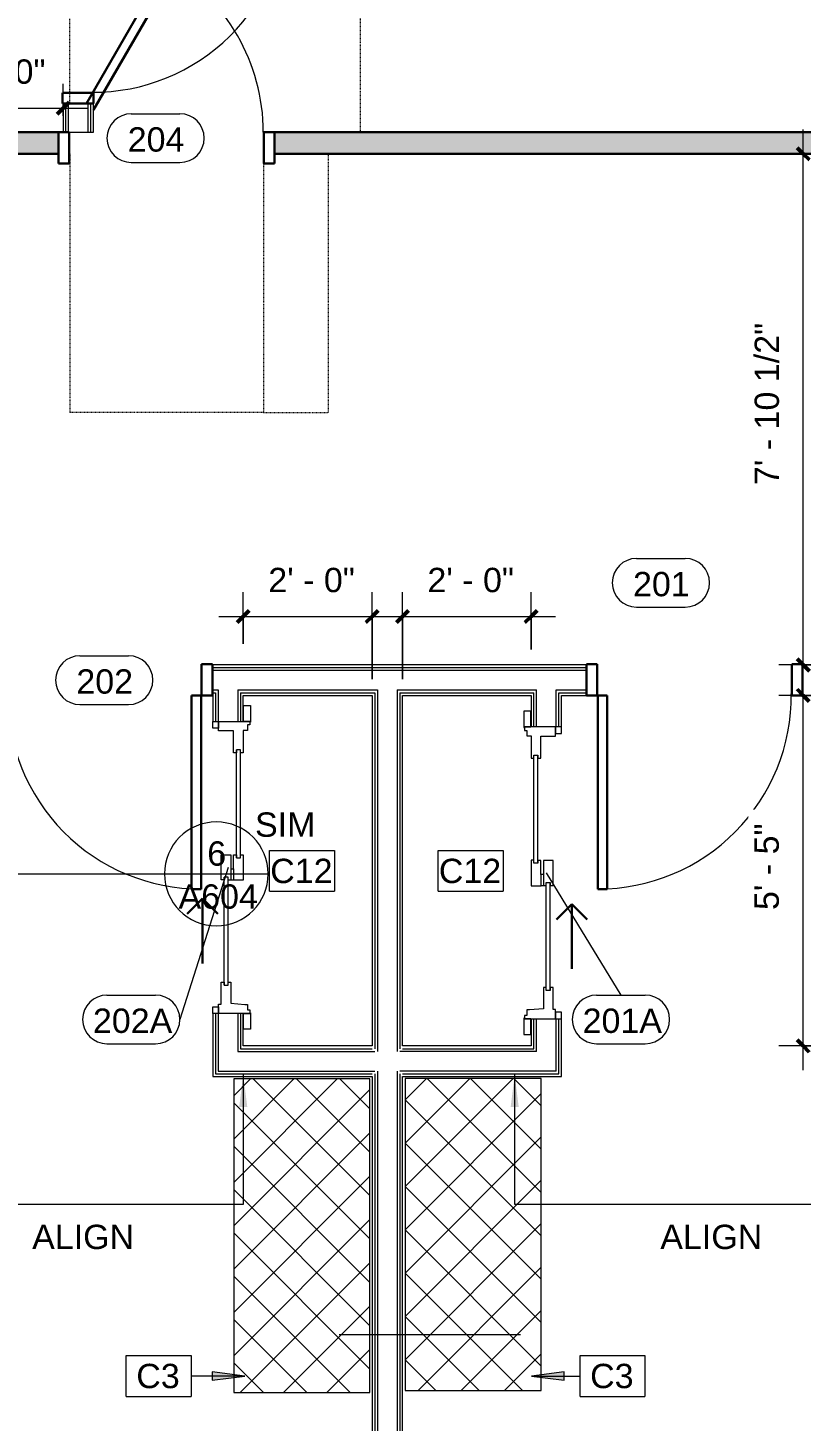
# Model space of a CAD drawing. Header units: inches. Extents: x -1176 to 1507, y -2587 to 978.
# Drawn here: x 829.6 to 972.7, y 170.9 to 428.4 of the extents above; entities that cross this region are included whole.
import ezdxf

# ---------------------------------------------------------------- set-up
doc = ezdxf.new("R2010")
doc.units = ezdxf.units.IN
doc.header["$MEASUREMENT"] = 0
doc.linetypes.add('Dash', pattern=[0.25, 0.125, -0.125])
for name, color, linetype, lineweight in [('A-ANNO-DIMS', 211, 'Continuous', 9), ('A-ANNO-DIMS-48', 211, 'Continuous', 9), ('A-ANNO-KEYN', 231, 'Continuous', 9), ('A-ANNO-NOTE', 131, 'Continuous', 9), ('A-ANNO-SYMB', 150, 'Continuous', 9), ('A-DETL', 90, 'Continuous', 9), ('A-DETL-GENF', 92, 'Continuous', 9), ('A-DOOR', 31, 'Continuous', 18), ('A-DOOR-FRAM', 31, 'Continuous', 30), ('A-DOOR-GLAZ', 31, 'Continuous', 9), ('A-DOOR-IDEN', 31, 'Continuous', 9), ('A-DOOR-OPNG', 31, 'Continuous', 30), ('A-GENM', 13, 'Continuous', 18), ('A-WALL', 113, 'Continuous', 18), ('A-WALL-PATT', 111, 'Continuous', 18), ('I-WALL', 2, 'Continuous', 18), ('Q-CASE', 31, 'Continuous', 9)]:
    doc.layers.add(name, color=color, linetype=linetype, lineweight=lineweight)
doc.styles.add('Arial', font='arial.ttf', dxfattribs={"height": 4.5})
doc.styles.add('Swis721 Lt BT', font='swissl.ttf', dxfattribs={"height": 4.5})
doc.styles.add('Swis721 Lt BT_1', font='swissl.ttf', dxfattribs={"height": 0.09375})
doc.dimstyles.new('OTJ_-_3_32__Linear', dxfattribs={"dimscale": 12, "dimtxt": 4.748918, "dimasz": 0.1875, "dimexe": 0.375, "dimexo": 0.25, "dimgap": 0.25, "dimtad": 1, "dimdec": 1, "dimrnd": 0.5, "dimzin": 3, "dimdsep": 46, "dimlunit": 4, "dimtxsty": 'Swis721 Lt BT', "dimblk1": 'OBLIQUE', "dimblk2": 'OBLIQUE', "dimsah": 1, "dimcen": 0.09, "dimdle": 0.375, "dimazin": 0, "dimtfac": 1, "dimtdec": 4, "dimtix": 1, "dimtmove": 0, "dimatfit": 3, "dimfxl": 1, "dimtvp": 1, "dimtfill": 1, "dimfrac": 2, "dimtolj": 1, "dimtzin": 0, "dimarcsym": 2})

# ---------------------------------------------------------------- blocks, each defined once
blk = doc.blocks.new('Single Flush - D1 3_ X 8_-8250001-2nd Floor Construction')
at = {"layer": 'A-DOOR', "lineweight": 30}
for p, q in [((16.15625, -2.8125), (17.90625, -2.8125)), ((16.15625, -38.625), (16.15625, -2.8125)), ((17.90625, -2.8125), (17.90625, -38.625)), ((17.90625, -38.625), (16.15625, -38.625))]:
    blk.add_line(p, q, dxfattribs=at)
at = {"layer": 'A-DOOR', "lineweight": 9}
blk.add_arc((17.90625, -2.8125), 35.8125, 179.5, 270, dxfattribs=at)
at = {"layer": 'A-DOOR-FRAM'}
for p, q in [((-20, 2.9375), (-20, -2.8125)), ((-20, 2.9375), (-18, 2.9375)), ((-18, 2.9375), (-18, -2.8125)), ((18.000004, 2.9375), (18.000004, -2.8125)), ((18.000004, 2.9375), (20.000004, 2.9375)), ((20.000004, 2.9375), (20.000004, -2.8125)), ((-20, -2.8125), (-18, -2.8125)), ((18.000004, -2.8125), (20.000004, -2.8125))]:
    blk.add_line(p, q, dxfattribs=at)
blk = doc.blocks.new('Single Flush - D12 3_ X 8_-8249163-2nd Floor Construction')
at = {"layer": 'A-DOOR', "lineweight": 30}
for p, q in [((16.15625, 38.625), (16.15625, 2.8125)), ((17.90625, 38.625), (16.15625, 38.625)), ((17.90625, 2.8125), (17.90625, 38.625)), ((16.15625, 2.8125), (17.90625, 2.8125))]:
    blk.add_line(p, q, dxfattribs=at)
at = {"layer": 'A-DOOR', "lineweight": 9}
blk.add_arc((17.90625, 2.8125), 35.8125, 90, 180.5, dxfattribs=at)
at = {"layer": 'A-DOOR-FRAM'}
for p, q in [((-20, -2.9375), (-20, 2.8125)), ((-20, 2.8125), (-18, 2.8125)), ((-18, -2.9375), (-18, 2.8125)), ((18.000004, -2.9375), (18.000004, 2.8125)), ((18.000004, 2.8125), (20.000004, 2.8125)), ((20.000004, -2.9375), (20.000004, 2.8125)), ((-20, -2.9375), (-18, -2.9375)), ((18.000004, -2.9375), (20.000004, -2.9375))]:
    blk.add_line(p, q, dxfattribs=at)
blk = doc.blocks.new('Door-Sliding-JELD-WEN-2_Panel-Stationary_Active-Wide_Stile-EpicVue - D6 4_6_ X 8_-8222144-2nd Floor Construction')
at = {"layer": 'A-DETL-GENF'}
for p, q in [((-26.86, 4.12), (-29.91, 4.12)), ((-29.91, 4.12), (-29.91, 2.86)), ((-29.91, 2.86), (-27, 2.86)), ((-27, 2.86), (-27, 4.04)), ((-27, 4.04), (-26.86, 4.04)), ((-26.34, 4.01), (-27, 4.01)), ((-27, 4.01), (-27, -1.74)), ((-26.86, 4.04), (-26.86, 4.12)), ((-26.34, 3.61), (-26.34, 4.01)), ((-25.34, 3.61), (-26.34, 3.61)), ((-25.34, 3.12), (-25.34, 3.61)), ((-25.11, 0.52), (-25.34, 3.12)), ((2.32, 2.8), (-2.37, 2.8)), ((-2.37, 2.8), (-2.37, 0.96)), ((2.32, 2.29), (2.32, 2.8)), ((21.2, 2.8), (21.2, 2.29)), ((25.33, 2.8), (21.2, 2.8)), ((26.34, 3.61), (25.33, 3.61)), ((25.33, 3.61), (25.33, 2.8)), ((27, 4.01), (26.34, 4.01)), ((26.34, 4.01), (26.34, 3.61)), ((26.86, 4.12), (26.86, 4.04)), ((29.91, 4.12), (26.86, 4.12)), ((26.86, 4.04), (27, 4.04)), ((27, 4.04), (27, 2.86)), ((27, -1.74), (27, 4.01)), ((27, 2.86), (29.91, 2.86)), ((29.91, 2.86), (29.91, 4.12)), ((-21.21, 0.52), (-25.11, 0.52)), ((-21.75, -0.74), (-21.75, 0.01)), ((-21.75, 0.01), (-21.21, 0.01)), ((-21.21, 0.01), (-21.21, 0.52)), ((-2.37, 0.96), (-2.32, 0.96)), ((-2.32, 1.01), (-2.32, 0.96)), ((-0.28, 1.01), (-2.32, 1.01)), ((-2.32, 0.96), (-2.32, 0.01)), ((-0.28, 0.52), (-2.32, 0.52)), ((-2.32, 0.01), (-1.78, 0.01)), ((-1.78, 0.01), (-1.78, -0.74)), ((-0.28, 0.52), (-0.28, 1.01)), ((-0.28, 1.01), (2.31, 1.01)), ((2.31, 0.52), (-0.28, 0.52)), ((1.78, 1.54), (1.78, 2.29)), ((1.78, 2.29), (2.32, 2.29)), ((2.31, 1.54), (1.78, 1.54)), ((2.31, 1.01), (2.31, 1.54)), ((2.31, -1.27), (2.31, 0.52)), ((21.2, 2.29), (21.75, 2.29)), ((21.75, 1.54), (21.21, 1.54)), ((21.21, 1.54), (21.21, 1.01)), ((21.21, 1.01), (25.25, 1.01)), ((21.75, 2.29), (21.75, 1.54)), ((25.25, 1.01), (25.25, -1.74)), ((-27, -1.74), (-25.25, -1.74)), ((-25.25, -1.74), (-25.25, -1.27)), ((-25.25, -1.27), (-21.22, -1.27)), ((-21.22, -0.74), (-21.75, -0.74)), ((-21.22, -1.27), (-21.22, -0.74)), ((-1.78, -0.74), (-2.31, -0.74)), ((-2.31, -0.74), (-2.31, -1.27)), ((-2.31, -1.27), (2.31, -1.27)), ((25.25, -1.74), (27, -1.74))]:
    blk.add_line(p, q, dxfattribs=at)
at = {"layer": 'A-DOOR-FRAM', "lineweight": 9}
for p, q in [((-25.75, -1.74), (-27, -1.74)), ((-27, -1.74), (-27, -2.81)), ((-25.75, -2.81), (-25.75, -1.74)), ((25.75, -1.74), (25.75, -2.81)), ((27, -1.74), (25.75, -1.74)), ((27, -2.81), (27, -1.74)), ((-27, -2.81), (-25.75, -2.81)), ((25.75, -2.81), (27, -2.81))]:
    blk.add_line(p, q, dxfattribs=at)
at = {"layer": 'A-DOOR-GLAZ'}
for p, q in [((-21.75, 0.01), (-1.78, 0.01)), ((1.78, 2.29), (21.75, 2.29)), ((1.78, 1.54), (21.75, 1.54)), ((-21.75, -0.74), (-1.78, -0.74))]:
    blk.add_line(p, q, dxfattribs=at)
at = {"layer": 'A-DOOR-OPNG'}
for p, q in [((-8.6, -1.92), (-5.77, -4.75)), ((-5.77, -4.75), (-17.77, -4.75)), ((-8.6, -7.58), (-5.77, -4.75))]:
    blk.add_line(p, q, dxfattribs=at)
blk = doc.blocks.new('Door-Sliding-JELD-WEN-2_Panel-Stationary_Active-Wide_Stile-EpicVue - D6 4_6_ X 8_-8222145-2nd Floor Construction')
at = {"layer": 'A-DETL-GENF'}
for p, q in [((-27, 1.74), (-25.25, 1.74)), ((-27, -4.01), (-27, 1.74)), ((-25.25, 1.74), (-25.25, 1.27)), ((-25.25, 1.27), (-21.22, 1.27)), ((-21.75, 0.74), (-21.75, -0.01)), ((-21.22, 0.74), (-21.75, 0.74)), ((-21.22, 1.27), (-21.22, 0.74)), ((-2.31, 1.27), (2.31, 1.27)), ((-2.31, 0.74), (-2.31, 1.27)), ((-1.78, 0.74), (-2.31, 0.74)), ((-1.78, -0.01), (-1.78, 0.74)), ((2.31, 1.27), (2.31, -0.52)), ((25.25, 1.74), (27, 1.74)), ((25.25, -1.01), (25.25, 1.74)), ((27, 1.74), (27, -4.01)), ((-25.11, -0.52), (-25.34, -3.12)), ((-21.21, -0.52), (-25.11, -0.52)), ((-21.75, -0.01), (-21.21, -0.01)), ((-21.21, -0.01), (-21.21, -0.52)), ((-2.37, -0.96), (-2.32, -0.96)), ((-2.37, -2.8), (-2.37, -0.96)), ((-2.32, -0.01), (-1.78, -0.01)), ((-2.32, -0.96), (-2.32, -0.01)), ((-0.28, -0.52), (-2.32, -0.52)), ((-2.32, -1.01), (-2.32, -0.96)), ((-0.28, -1.01), (-2.32, -1.01)), ((-0.28, -0.52), (-0.28, -1.01)), ((2.31, -0.52), (-0.28, -0.52)), ((-0.28, -1.01), (2.31, -1.01)), ((1.78, -1.54), (1.78, -2.29)), ((2.31, -1.54), (1.78, -1.54)), ((1.78, -2.29), (2.32, -2.29)), ((2.31, -1.01), (2.31, -1.54)), ((2.32, -2.29), (2.32, -2.8)), ((21.2, -2.29), (21.75, -2.29)), ((21.2, -2.8), (21.2, -2.29)), ((21.21, -1.01), (25.25, -1.01)), ((21.21, -1.54), (21.21, -1.01)), ((21.75, -1.54), (21.21, -1.54)), ((21.75, -2.29), (21.75, -1.54)), ((-29.91, -2.86), (-27, -2.86)), ((-29.91, -4.12), (-29.91, -2.86)), ((-26.86, -4.12), (-29.91, -4.12)), ((-27, -2.86), (-27, -4.04)), ((-26.34, -4.01), (-27, -4.01)), ((-27, -4.04), (-26.86, -4.04)), ((-26.86, -4.04), (-26.86, -4.12)), ((-26.34, -3.61), (-26.34, -4.01)), ((-25.34, -3.61), (-26.34, -3.61)), ((-25.34, -3.12), (-25.34, -3.61)), ((2.32, -2.8), (-2.37, -2.8)), ((25.33, -2.8), (21.2, -2.8)), ((25.33, -3.61), (25.33, -2.8)), ((26.34, -3.61), (25.33, -3.61)), ((26.34, -4.01), (26.34, -3.61)), ((27, -4.01), (26.34, -4.01)), ((26.86, -4.04), (27, -4.04)), ((26.86, -4.12), (26.86, -4.04)), ((29.91, -4.12), (26.86, -4.12)), ((27, -2.86), (29.91, -2.86)), ((27, -4.04), (27, -2.86)), ((29.91, -2.86), (29.91, -4.12))]:
    blk.add_line(p, q, dxfattribs=at)
at = {"layer": 'A-DOOR-FRAM', "lineweight": 9}
for p, q in [((-27, 2.81), (-25.75, 2.81)), ((-27, 1.74), (-27, 2.81)), ((-25.75, 2.81), (-25.75, 1.74)), ((25.75, 2.81), (27, 2.81)), ((25.75, 1.74), (25.75, 2.81)), ((27, 2.81), (27, 1.74)), ((-25.75, 1.74), (-27, 1.74)), ((27, 1.74), (25.75, 1.74))]:
    blk.add_line(p, q, dxfattribs=at)
at = {"layer": 'A-DOOR-GLAZ'}
for p, q in [((-21.75, 0.74), (-1.78, 0.74)), ((-21.75, -0.01), (-1.78, -0.01)), ((1.78, -1.54), (21.75, -1.54)), ((1.78, -2.29), (21.75, -2.29))]:
    blk.add_line(p, q, dxfattribs=at)
at = {"layer": 'A-DOOR-OPNG'}
for p, q in [((-8.6, 7.58), (-5.77, 4.75)), ((-5.77, 4.75), (-17.77, 4.75)), ((-8.6, 1.92), (-5.77, 4.75))]:
    blk.add_line(p, q, dxfattribs=at)
blk = doc.blocks.new('Desk28 - Desk-6998060-2nd Floor Construction')
at = {"layer": 'Q-CASE'}
h = blk.add_hatch(dxfattribs=at)
h.set_pattern_fill('FP_14', color=256, style=0, pattern_type=2)
h.set_pattern_definition([(135, (2461.963, -399.027), (-4.006467, -4.006467), []), (225, (2461.963, -399.027), (4.006467, -4.006467), [])])
h.paths.add_polyline_path([(2285.82, 468.64), (2285.82, 493.83), (2227.83, 493.83), (2227.83, 468.64)], flags=0)
for p, q in [((2285.82, 493.83), (2227.83, 493.83)), ((2227.83, 493.83), (2227.83, 468.64)), ((2285.82, 468.64), (2285.82, 493.83)), ((2227.83, 468.64), (2285.82, 468.64))]:
    blk.add_line(p, q, dxfattribs=at)
blk = doc.blocks.new('Desk29 - Desk-6998072-2nd Floor Construction')
at = {"layer": 'Q-CASE'}
h = blk.add_hatch(dxfattribs=at)
h.set_pattern_fill('FP_15', color=256, style=0, pattern_type=2)
h.set_pattern_definition([(135, (2462.068, -430.747), (-4.006467, -4.006467), []), (225, (2462.068, -430.747), (4.006467, -4.006467), [])])
h.paths.add_polyline_path([(2285.52, 468.64), (2285.52, 493.83), (2227.83, 493.83), (2227.83, 468.64)], flags=0)
for p, q in [((2285.52, 493.83), (2227.83, 493.83)), ((2227.83, 493.83), (2227.83, 468.64)), ((2285.52, 468.64), (2285.52, 493.83)), ((2227.83, 468.64), (2285.52, 468.64))]:
    blk.add_line(p, q, dxfattribs=at)
blk = doc.blocks.new('Single Flush - D2 3_ X 8_-8252885-2nd Floor Construction')
at = {"layer": 'A-DOOR', "lineweight": 30}
for p, q in [((16.15625, -2.8125), (17.90625, -2.8125)), ((16.15625, -38.625), (16.15625, -2.8125)), ((17.90625, -2.8125), (17.90625, -38.625)), ((17.90625, -38.625), (16.15625, -38.625))]:
    blk.add_line(p, q, dxfattribs=at)
at = {"layer": 'A-DOOR', "lineweight": 9}
blk.add_arc((17.90625, -2.8125), 35.8125, 179.5, 270, dxfattribs=at)
at = {"layer": 'A-DOOR-FRAM'}
for p, q in [((-20, 2.9375), (-20, -2.8125)), ((-20, 2.9375), (-18, 2.9375)), ((-18, 2.9375), (-18, -2.8125)), ((18.000004, 2.9375), (18.000004, -2.8125)), ((18.000004, 2.9375), (20.000004, 2.9375)), ((20.000004, 2.9375), (20.000004, -2.8125)), ((-20, -2.8125), (-18, -2.8125)), ((18.000004, -2.8125), (20.000004, -2.8125))]:
    blk.add_line(p, q, dxfattribs=at)
blk = doc.blocks.new('Single Flush - D1 3_ X 8_-8252941-2nd Floor Construction')
at = {"layer": 'A-DOOR', "lineweight": 30}
for p, q in [((-1.52, -32.14), (13.5, -6.13)), ((14.84, -7.31), (0, -33.01)), ((0, -33.01), (-1.52, -32.14))]:
    blk.add_line(p, q, dxfattribs=at)
at = {"layer": 'A-DOOR', "lineweight": 9}
blk.add_arc((17.91, -2), 35.81, 180.0012, 240, dxfattribs=at)
at = {"layer": 'A-DOOR-FRAM'}
for p, q in [((-20, 3.75), (-20, -2)), ((-20, 3.75), (-18, 3.75)), ((-18, 3.75), (-18, -2)), ((18, 3.75), (18, -2)), ((18, 3.75), (20, 3.75)), ((20, 3.75), (20, -2)), ((-20, -2), (-18, -2)), ((18, -2), (20, -2))]:
    blk.add_line(p, q, dxfattribs=at)
at = {"layer": 'A-GENM', "linetype": 'Dash', "lineweight": 9}
for p, q in [((-17.91, 49.81), (-29.91, 49.81)), ((-29.91, 2), (-29.91, 49.81)), ((-17.91, 49.81), (17.91, 49.81)), ((-17.91, 2), (-17.91, 49.81)), ((17.91, 2), (17.91, 49.81)), ((-35.91, -2), (-35.91, -52.12)), ((17.91, -7.31), (17.91, -47.31)), ((-35.91, -57.74), (-35.91, -61.81)), ((17.91, -57.74), (17.91, -61.81)), ((-35.91, -61.81), (17.91, -61.81))]:
    blk.add_line(p, q, dxfattribs=at)
blk = doc.blocks.new('Door Tag - Door Tag-41184-2nd Floor Construction')
at = {"layer": 'A-DOOR-IDEN'}
for p, q in [((-0.09375, 0.09375), (0.09375, 0.09375)), ((-0.09375, -0.09375), (0.09375, -0.09375))]:
    blk.add_line(p, q, dxfattribs=at)
for centre, start, end in [((-0.09375, 0), 90, 270), ((0.09375, 0), 270, 90)]:
    blk.add_arc(centre, 0.09375, start, end, dxfattribs=at)
blk = doc.blocks.new('DIMBLOCK1-2nd Floor Construction')
at = {"layer": 'A-ANNO-DIMS-48'}
for p, q in [((973.05, 306.17), (973.05, 409.64)), ((974.46, 405.14), (968.55, 405.14)), ((973.05, 405.14), (974.46, 405.14)), ((974.46, 310.67), (968.55, 310.67)), ((973.05, 310.67), (974.46, 310.67))]:
    blk.add_line(p, q, dxfattribs=at)
at = {"layer": 'A-ANNO-DIMS-48', "lineweight": 50}
for p, q in [((973.05, 405.14), (971.93, 406.27)), ((973.05, 405.14), (974.18, 404.02)), ((973.05, 310.67), (971.93, 311.79)), ((973.05, 310.67), (974.18, 309.54))]:
    blk.add_line(p, q, dxfattribs=at)
at = {"layer": 'A-ANNO-DIMS-48', "color": 0, "insert": (964.05, 343.92), "char_height": 4.5, "width": 33.559, "attachment_point": 1, "rotation": 90, "line_spacing_factor": 1.005062, "style": 'Swis721 Lt BT', "bg_fill": 3, "box_fill_scale": 1.25, "bg_fill_color": 256, "bg_fill_true_color": 13158600, "bg_fill_transparency": 0}
blk.add_mtext('7\' - 10 1/2"', dxfattribs=at)
blk = doc.blocks.new('_Oblique')
at = {"color": 0, "linetype": 'ByBlock', "lineweight": -2}
blk.add_line((-0.5, -0.5), (0.5, 0.5), dxfattribs=at)
blk = doc.blocks.new('DIMBLOCK6-2nd Floor Construction')
at = {"layer": 'A-ANNO-DIMS-48'}
for p, q in [((973.03, 235.73), (973.03, 309.54)), ((974.44, 305.04), (968.53, 305.04)), ((973.03, 305.04), (974.44, 305.04)), ((986.65, 240.23), (968.53, 240.23)), ((973.03, 240.23), (986.65, 240.23))]:
    blk.add_line(p, q, dxfattribs=at)
at = {"layer": 'A-ANNO-DIMS-48', "lineweight": 50}
for p, q in [((973.03, 305.04), (971.9, 306.17)), ((973.03, 305.04), (974.15, 303.92)), ((973.03, 240.23), (971.9, 241.35)), ((973.03, 240.23), (974.15, 239.1))]:
    blk.add_line(p, q, dxfattribs=at)
at = {"layer": 'A-ANNO-DIMS-48', "color": 0, "insert": (964.02, 265.36), "char_height": 4.5, "width": 17.4579, "attachment_point": 1, "rotation": 90, "line_spacing_factor": 1.005062, "style": 'Swis721 Lt BT', "bg_fill": 3, "box_fill_scale": 1.25, "bg_fill_color": 256, "bg_fill_true_color": 13158600, "bg_fill_transparency": 0}
blk.add_mtext('5\' - 5"', dxfattribs=at)
blk = doc.blocks.new('Align symbol - U shaped 2016 - symbol_align 01-8018794-2nd Floor Construction')
at = {"layer": 'A-ANNO-NOTE'}
for points in [[(-0.0156, 0.125), (0.0156, 0.125), (0, 0)], [(1.2344, 0.125), (1.2656, 0.125), (1.25, 0)]]:
    blk.add_hatch(color=256, dxfattribs=at).paths.add_polyline_path(points, flags=0)
for p, q in [((0, 0.5), (1.25, 0.5)), ((0, 0), (0, 0.5)), ((1.25, 0.5), (1.25, 0))]:
    blk.add_line(p, q, dxfattribs=at)
at = {"layer": 'A-ANNO-NOTE', "insert": (0.8137, 0.5778), "char_height": 0.09375, "width": 0.4545, "attachment_point": 1, "rotation": 180, "style": 'Swis721 Lt BT_1'}
blk.add_mtext('ALIGN', dxfattribs=at)
blk = doc.blocks.new('Align symbol - U shaped 2016 - symbol_align 01-8018795-2nd Floor Construction')
at = {"layer": 'A-ANNO-NOTE'}
for points in [[(-0.0156, 0.125), (0.0156, 0.125), (0, 0)], [(1.4844, 0.125), (1.5156, 0.125), (1.5, 0)]]:
    blk.add_hatch(color=256, dxfattribs=at).paths.add_polyline_path(points, flags=0)
for p, q in [((0, 0.5), (1.5, 0.5)), ((0, 0), (0, 0.5)), ((1.5, 0.5), (1.5, 0))]:
    blk.add_line(p, q, dxfattribs=at)
at = {"layer": 'A-ANNO-NOTE', "insert": (0.9387, 0.5778), "char_height": 0.09375, "width": 0.4545, "attachment_point": 1, "rotation": 180, "style": 'Swis721 Lt BT_1'}
blk.add_mtext('ALIGN', dxfattribs=at)
blk = doc.blocks.new('DIMBLOCK8-2nd Floor Construction')
at = {"layer": 'A-ANNO-DIMS-48'}
for p, q in [((812.11, 412.19), (812.11, 418.1)), ((836.11, 412.19), (836.11, 418.1)), ((807.61, 413.6), (840.61, 413.6)), ((812.11, 413.6), (812.11, 412.19)), ((836.11, 413.6), (836.11, 412.19))]:
    blk.add_line(p, q, dxfattribs=at)
at = {"layer": 'A-ANNO-DIMS-48', "lineweight": 50}
for p, q in [((812.11, 413.6), (813.24, 414.73)), ((836.11, 413.6), (837.24, 414.73)), ((812.11, 413.6), (810.99, 412.48)), ((836.11, 413.6), (834.99, 412.48))]:
    blk.add_line(p, q, dxfattribs=at)
at = {"layer": 'A-ANNO-DIMS-48', "color": 0, "insert": (816.84, 422.61), "char_height": 4.5, "width": 17.4579, "attachment_point": 1, "line_spacing_factor": 1.005062, "style": 'Swis721 Lt BT', "bg_fill": 3, "box_fill_scale": 1.25, "bg_fill_color": 256, "bg_fill_true_color": 13158600, "bg_fill_transparency": 0}
blk.add_mtext('2\' - 0"', dxfattribs=at)
blk = doc.blocks.new('DIMBLOCK30-2nd Floor Construction')
at = {"layer": 'A-ANNO-DIMS-48'}
for p, q in [((869.43, 314.54), (869.43, 324.11)), ((893.26, 308.04), (893.26, 324.11)), ((864.93, 319.61), (897.76, 319.61)), ((869.43, 319.61), (869.43, 314.54)), ((893.26, 319.61), (893.26, 308.04))]:
    blk.add_line(p, q, dxfattribs=at)
at = {"layer": 'A-ANNO-DIMS-48', "lineweight": 50}
for p, q in [((869.43, 319.61), (868.3, 318.49)), ((869.43, 319.61), (870.55, 320.74)), ((893.26, 319.61), (892.14, 318.49)), ((893.26, 319.61), (894.39, 320.74))]:
    blk.add_line(p, q, dxfattribs=at)
at = {"layer": 'A-ANNO-DIMS-48', "color": 0, "insert": (874.07, 328.62), "char_height": 4.5, "width": 17.4579, "attachment_point": 1, "line_spacing_factor": 1.005062, "style": 'Swis721 Lt BT', "bg_fill": 3, "box_fill_scale": 1.25, "bg_fill_color": 256, "bg_fill_true_color": 13158600, "bg_fill_transparency": 0}
blk.add_mtext('2\' - 0"', dxfattribs=at)
blk = doc.blocks.new('DIMBLOCK31-2nd Floor Construction')
at = {"layer": 'A-ANNO-DIMS-48'}
for p, q in [((898.89, 308.04), (898.89, 324.11)), ((922.68, 313.54), (922.68, 324.11)), ((894.39, 319.61), (927.18, 319.61)), ((898.89, 319.61), (898.89, 308.04)), ((922.68, 319.61), (922.68, 313.54))]:
    blk.add_line(p, q, dxfattribs=at)
at = {"layer": 'A-ANNO-DIMS-48', "lineweight": 50}
for p, q in [((898.89, 319.61), (897.76, 318.49)), ((898.89, 319.61), (900.01, 320.74)), ((922.68, 319.61), (921.55, 318.49)), ((922.68, 319.61), (923.8, 320.74))]:
    blk.add_line(p, q, dxfattribs=at)
at = {"layer": 'A-ANNO-DIMS-48', "color": 0, "insert": (903.51, 328.62), "char_height": 4.5, "width": 17.4579, "attachment_point": 1, "line_spacing_factor": 1.005062, "style": 'Swis721 Lt BT', "bg_fill": 3, "box_fill_scale": 1.25, "bg_fill_color": 256, "bg_fill_true_color": 13158600, "bg_fill_transparency": 0}
blk.add_mtext('2\' - 0"', dxfattribs=at)
blk = doc.blocks.new('Keynote Tag - Keynote Number - Boxed-135510-2nd Floor Construction')
at = {"layer": 'A-ANNO-KEYN'}
for p, q in [((-0.125, -0.0792), (-0.125, 0.0781)), ((-0.125, 0.0781), (0.125, 0.0781)), ((0.125, 0.0781), (0.125, -0.0792)), ((-0.125, -0.0792), (0.125, -0.0792))]:
    blk.add_line(p, q, dxfattribs=at)
blk = doc.blocks.new('Floor Plan - Callout Head-3511279-2nd Floor Construction')
at = {"layer": 'A-ANNO-SYMB'}
blk.add_line((-0.2, 0), (0.2, 0), dxfattribs=at)
for start, end in [(360, 180), (180, 360)]:
    blk.add_arc((0, 0), 0.2, start, end, dxfattribs=at)

msp = doc.modelspace()

# ---------------------------------------------------------------- hatches: boundary and pattern name
at = {"layer": 'A-ANNO-KEYN'}
for points in [[(869.7, 179.21), (863.7, 180), (863.7, 178.42)], [(922.79, 179.21), (928.79, 178.42), (928.79, 180)]]:
    msp.add_hatch(color=256, dxfattribs=at).paths.add_polyline_path(points, flags=0)
at = {"layer": 'A-WALL-PATT'}
h = msp.add_hatch(color=250, dxfattribs=at)
h.paths.add_polyline_path([(1087.9, 405.14), (1087.9, 409.14), (875.24, 409.14), (875.24, 405.14), (1060.75, 405.14)], flags=0)
h.paths.add_polyline_path([(605.28, 405.14), (725.2, 405.14), (725.2, 409.14), (495.15, 409.14), (495.15, 405.14), (604.78, 405.14)], flags=0)
h.paths.add_polyline_path([(835.24, 405.14), (835.24, 409.14), (765.2, 409.14), (765.2, 405.14), (818.35, 405.14)], flags=0)

# ---------------------------------------------------------------- linework, layer by layer
at = {"layer": 'A-ANNO-KEYN'}
for p, q in [((863.56, 179.21), (859.79, 179.21)), ((869.7, 179.21), (863.56, 179.21)), ((869.7, 179.21), (863.7, 180)), ((863.7, 180), (863.7, 178.42)), ((863.7, 178.42), (869.7, 179.21)), ((928.79, 180), (922.79, 179.21)), ((922.79, 179.21), (928.79, 178.42)), ((922.79, 179.21), (928.45, 179.21)), ((928.45, 179.21), (931.75, 179.21)), ((928.79, 178.42), (928.79, 180))]:
    msp.add_line(p, q, dxfattribs=at)
at = {"layer": 'A-ANNO-SYMB'}
msp.add_line((826.05, 272.04), (854.85, 272.04), dxfattribs=at)
at = {"layer": 'A-DETL'}
msp.add_line((887.2, 186.92), (920.7, 186.92), dxfattribs=at)
at = {"layer": 'A-DOOR-IDEN'}
for p, q in [((866.62, 273.23), (857.71, 245.13)), ((925.49, 272.23), (939.31, 249.63))]:
    msp.add_line(p, q, dxfattribs=at)
at = {"layer": 'A-WALL'}
for p, q in [((836.61, 409.14), (836.61, 414.45)), ((837.11, 409.14), (837.11, 414.45)), ((840.74, 409.14), (840.74, 414.45)), ((841.24, 409.14), (841.24, 414.45)), ((863.71, 310.17), (932.93, 310.17)), ((863.71, 309.67), (932.93, 309.67)), ((863.71, 306.04), (864.8, 306.04)), ((863.71, 305.54), (864.3, 305.54)), ((864.3, 305.54), (864.3, 300.23)), ((864.8, 306.04), (864.8, 300.23)), ((868.43, 306.04), (868.43, 300.23)), ((868.43, 306.04), (894.26, 306.04)), ((868.93, 305.54), (868.93, 300.23)), ((868.93, 305.54), (893.76, 305.54)), ((893.76, 305.54), (893.76, 239.73)), ((894.26, 306.04), (894.26, 239.23)), ((897.89, 306.04), (897.89, 239.23)), ((897.89, 306.04), (923.68, 306.04)), ((898.39, 305.54), (898.39, 239.73)), ((898.39, 305.54), (923.18, 305.54)), ((923.18, 299.23), (923.18, 305.54)), ((923.68, 299.23), (923.68, 306.04)), ((927.3, 299.23), (927.3, 306.04)), ((927.3, 306.04), (932.93, 306.04)), ((927.8, 299.23), (927.8, 305.54)), ((927.8, 305.54), (932.93, 305.54)), ((864.3, 246.23), (864.3, 235.1)), ((864.8, 246.23), (864.8, 235.6)), ((868.43, 246.23), (868.43, 239.23)), ((868.93, 246.23), (868.93, 239.73)), ((923.18, 239.73), (923.18, 245.23)), ((923.68, 239.23), (923.68, 245.23)), ((927.3, 235.6), (927.3, 245.23)), ((927.8, 235.1), (927.8, 245.23)), ((868.93, 239.73), (893.26, 239.73)), ((898.89, 239.73), (923.18, 239.73)), ((868.43, 239.23), (893.76, 239.23)), ((923.68, 239.23), (898.39, 239.23)), ((864.3, 235.1), (893.26, 235.1)), ((864.8, 235.6), (893.76, 235.6)), ((893.76, 235.1), (893.76, 113.89)), ((894.26, 235.6), (894.26, 113.89)), ((897.89, 235.6), (897.89, 113.89)), ((927.3, 235.6), (898.39, 235.6)), ((898.39, 235.1), (898.39, 113.89)), ((898.89, 235.1), (927.8, 235.1))]:
    msp.add_line(p, q, dxfattribs=at)
at = {"layer": 'A-WALL', "color": 8, "lineweight": 30}
for p, q in [((835.24, 409.14), (812.11, 409.14)), ((1087.9, 409.14), (875.24, 409.14)), ((765.2, 405.14), (835.24, 405.14)), ((1087.9, 405.14), (875.24, 405.14))]:
    msp.add_line(p, q, dxfattribs=at)
at = {"layer": 'A-WALL', "lineweight": 9}
for p, q in [((835.24, 405.14), (835.24, 409.14)), ((875.24, 409.14), (875.24, 405.14))]:
    msp.add_line(p, q, dxfattribs=at)
at = {"layer": 'I-WALL'}
for p, q in [((836.11, 414.45), (836.11, 409.14)), ((841.74, 414.45), (836.11, 414.45)), ((841.74, 409.14), (841.74, 414.45)), ((836.11, 409.14), (841.74, 409.14)), ((932.93, 310.67), (863.71, 310.67)), ((863.71, 310.67), (863.71, 305.04)), ((932.93, 305.04), (932.93, 310.67)), ((863.71, 305.04), (863.8, 305.04)), ((863.8, 305.04), (863.8, 300.23)), ((869.43, 300.23), (869.43, 305.04)), ((869.43, 305.04), (893.26, 305.04)), ((893.26, 305.04), (893.26, 240.23)), ((898.89, 240.23), (898.89, 305.04)), ((898.89, 305.04), (922.68, 305.04)), ((922.68, 305.04), (922.68, 299.23)), ((928.3, 299.23), (928.3, 305.04)), ((928.3, 305.04), (932.93, 305.04)), ((863.8, 246.23), (863.8, 234.6)), ((869.43, 240.23), (869.43, 246.23)), ((922.68, 245.23), (922.68, 240.23)), ((928.3, 234.6), (928.3, 245.23)), ((893.26, 240.23), (869.43, 240.23)), ((922.68, 240.23), (898.89, 240.23)), ((863.8, 234.6), (893.26, 234.6)), ((893.26, 234.6), (893.26, 113.89)), ((898.89, 113.89), (898.89, 234.6)), ((898.89, 234.6), (928.3, 234.6))]:
    msp.add_line(p, q, dxfattribs=at)

# ---------------------------------------------------------------- block references
at = {"layer": 'A-ANNO-KEYN', "xscale": 47.99999999999997, "yscale": 47.99999999999997, "zscale": 47.99999999999997}
for p in [(880.31, 272.62), (911.51, 272.62), (853.79, 179.24), (937.75, 179.24)]:
    msp.add_blockref('Keynote Tag - Keynote Number - Boxed-135510-2nd Floor Construction', p, dxfattribs=at)
at = {"layer": 'A-ANNO-NOTE', "xscale": 48, "yscale": 48, "zscale": 48, "rotation": 180}
msp.add_blockref('Align symbol - U shaped 2016 - symbol_align 01-8018794-2nd Floor Construction', (869.43, 234.92), dxfattribs=at)
at = {"layer": 'A-ANNO-SYMB', "xscale": 47.99999999999997, "yscale": 47.99999999999997, "zscale": 47.99999999999997}
msp.add_blockref('Floor Plan - Callout Head-3511279-2nd Floor Construction', (864.45, 272.04), dxfattribs=at)
at = {"layer": 'A-DOOR'}
for name, p, rotation in [('Single Flush - D1 3_ X 8_-8252941-2nd Floor Construction', (855.24, 407.14), 180), ('Single Flush - D2 3_ X 8_-8252885-2nd Floor Construction', (838.92, 434.45), 90), ('Single Flush - D12 3_ X 8_-8249163-2nd Floor Construction', (952.93, 307.85), 180), ('Door-Sliding-JELD-WEN-2_Panel-Stationary_Active-Wide_Stile-EpicVue - D6 4_6_ X 8_-8222145-2nd Floor Construction', (866.62, 273.23), 90), ('Door-Sliding-JELD-WEN-2_Panel-Stationary_Active-Wide_Stile-EpicVue - D6 4_6_ X 8_-8222144-2nd Floor Construction', (925.49, 272.23), 90)]:
    msp.add_blockref(name, p, dxfattribs=dict(at, rotation=rotation))
msp.add_blockref('Single Flush - D1 3_ X 8_-8250001-2nd Floor Construction', (843.71, 307.85), dxfattribs=at)
at = {"layer": 'A-DOOR-IDEN', "xscale": 47.99999999999997, "yscale": 47.99999999999997, "zscale": 47.99999999999997}
for p in [(853.21, 408.05), (946.7, 325.85), (843.71, 307.85), (848.71, 245.13), (939.31, 245.13)]:
    msp.add_blockref('Door Tag - Door Tag-41184-2nd Floor Construction', p, dxfattribs=at)
at = {"layer": 'Q-CASE', "rotation": 270.0000000000001}
for name, p in [('Desk28 - Desk-6998060-2nd Floor Construction', (399.03, 2461.96)), ('Desk29 - Desk-6998072-2nd Floor Construction', (430.75, 2462.07))]:
    msp.add_blockref(name, p, dxfattribs=at)

# ---------------------------------------------------------------- texts
at = {"layer": 'A-ANNO-KEYN', "char_height": 4.5, "attachment_point": 1, "style": 'Arial'}
for s, insert, width in [('C12', (874.42, 274.84), 14.0895), ('C12', (905.62, 274.84), 14.0895), ('C3', (849.64, 181.47), 9.8475), ('C3', (933.61, 181.47), 9.8475)]:
    msp.add_mtext(s, dxfattribs=dict(at, insert=insert, width=width))
at = {"layer": 'A-ANNO-SYMB', "char_height": 4.5, "attachment_point": 1, "style": 'Swis721 Lt BT'}
for s, insert, width in [('SIM', (871.61, 283.4), 12.8775), ('6', (862.77, 278.06), 4.0905), ('A604', (857.45, 270.11), 16.968)]:
    msp.add_mtext(s, dxfattribs=dict(at, insert=insert, width=width))
at = {"layer": 'A-DOOR-IDEN', "char_height": 4.5, "attachment_point": 1, "style": 'Swis721 Lt BT'}
for s, insert, width in [('204', (848.06, 410.06), 12.2715), ('201', (941.55, 327.86), 12.2715), ('202', (838.55, 309.86), 12.2715), ('202A', (841.62, 247.14), 16.968), ('201A', (932.22, 247.14), 16.968)]:
    msp.add_mtext(s, dxfattribs=dict(at, insert=insert, width=width))

# ---------------------------------------------------------------- next in the draw order: dimensions: what is measured, and where the dimension line sits
at = {"layer": 'A-ANNO-DIMS'}
for base, p1, p2, override, picture, middle in [((836.11, 413.6), (812.11, 415.19), (836.11, 415.19), {"dimpost": '<>', "dimfxl": 24}, 'DIMBLOCK8-2nd Floor Construction', (824.11, 418.91)), ((893.26, 319.61), (869.43, 311.54), (893.26, 305.04), {"dimpost": '<>', "dimfxl": 24.704178}, 'DIMBLOCK30-2nd Floor Construction', (881.35, 324.92))]:
    dim = msp.add_linear_dim(base=base, p1=p1, p2=p2, dimstyle='OTJ_-_3_32__Linear', override=override, dxfattribs=at)
    dim.commit()
    dim.dimension.update_dxf_attribs({"geometry": picture, "text_midpoint": middle})
dim = msp.add_linear_dim(base=(973.05, 405.14), p1=(971.46, 310.67), p2=(971.46, 405.14), angle=90, dimstyle='OTJ_-_3_32__Linear', override={"dimpost": '<>', "dimfxl": 94.476438}, dxfattribs=at)
dim.commit()
dim.dimension.update_dxf_attribs({"geometry": 'DIMBLOCK1-2nd Floor Construction', "text_midpoint": (967.48, 357.9)})

# ---------------------------------------------------------------- next in the draw order: dimensions: what is measured, and where the dimension line sits
dim = msp.add_linear_dim(base=(922.68, 319.61), p1=(898.89, 305.04), p2=(922.68, 310.54), dimstyle='OTJ_-_3_32__Linear', override={"dimpost": '<>', "dimfxl": 24.418203}, dxfattribs=at)
dim.commit()
dim.dimension.update_dxf_attribs({"geometry": 'DIMBLOCK31-2nd Floor Construction', "text_midpoint": (910.78, 324.92)})
dim = msp.add_linear_dim(base=(973.03, 305.04), p1=(989.65, 240.23), p2=(971.44, 305.04), angle=90, dimstyle='OTJ_-_3_32__Linear', override={"dimpost": '<>', "dimfxl": 67.324116}, dxfattribs=at)
dim.commit()
dim.dimension.update_dxf_attribs({"geometry": 'DIMBLOCK6-2nd Floor Construction', "text_midpoint": (967.71, 272.63)})

# ---------------------------------------------------------------- next in the draw order: block references
at = {"layer": 'A-ANNO-NOTE', "xscale": 48, "yscale": 48, "zscale": 48, "rotation": 180}
msp.add_blockref('Align symbol - U shaped 2016 - symbol_align 01-8018795-2nd Floor Construction', (991.65, 234.92), dxfattribs=at)

doc.saveas('drawing.dxf')
